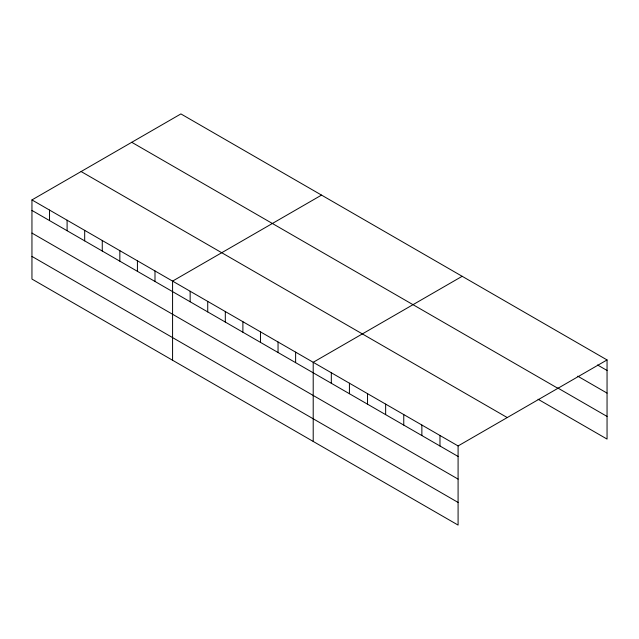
<?xml version="1.0" encoding="UTF-8"?>
<svg xmlns="http://www.w3.org/2000/svg" width="639" height="639" viewBox="0 0 639 639"><rect width="100%" height="100%" fill="white"/><g stroke="black" fill="none" stroke-linecap="round" stroke-linejoin="round"><path stroke-width="0.96" d="M31.95 199.919L458.091 445.942L458.091 525.082L31.95 279.059L31.95 199.919L180.909 113.918L607.05 359.941L607.05 439.081L538.054 399.247M321.537 195.103L172.578 281.104L172.578 360.244M462.165 276.296L313.206 362.297L313.206 441.437M458.091 445.942L607.05 359.941M597.561 364.981L607.05 370.46M577.728 376.171L607.05 393.105M557.895 388.057L607.05 416.436M131.754 142.297L557.895 388.32M81.105 171.532L507.246 417.563M31.95 210.431L458.091 456.462M31.95 233.075L458.091 479.106M31.95 256.407L458.091 502.438M439.975 435.486L439.975 446.006M421.868 425.031L421.868 435.542M403.76 414.575L403.76 425.087M385.644 404.12L385.644 414.631M367.537 393.664L367.537 404.175M349.421 383.208L349.421 393.72M331.314 372.753L331.314 383.264M295.625 352.145L295.625 362.656M278.045 342.001L278.045 352.512M260.464 331.849L260.464 342.36M242.892 321.697L242.892 332.216M225.311 311.552L225.311 322.064M207.731 301.4L207.731 311.92M190.15 291.256L190.15 301.768M154.997 270.96L154.997 281.472M137.417 260.808L137.417 271.319M119.844 250.656L119.844 261.175M102.264 240.512L102.264 251.023M84.683 230.359L84.683 240.879M67.103 220.215L67.103 230.727M49.53 210.063L49.53 220.575"/></g></svg>
